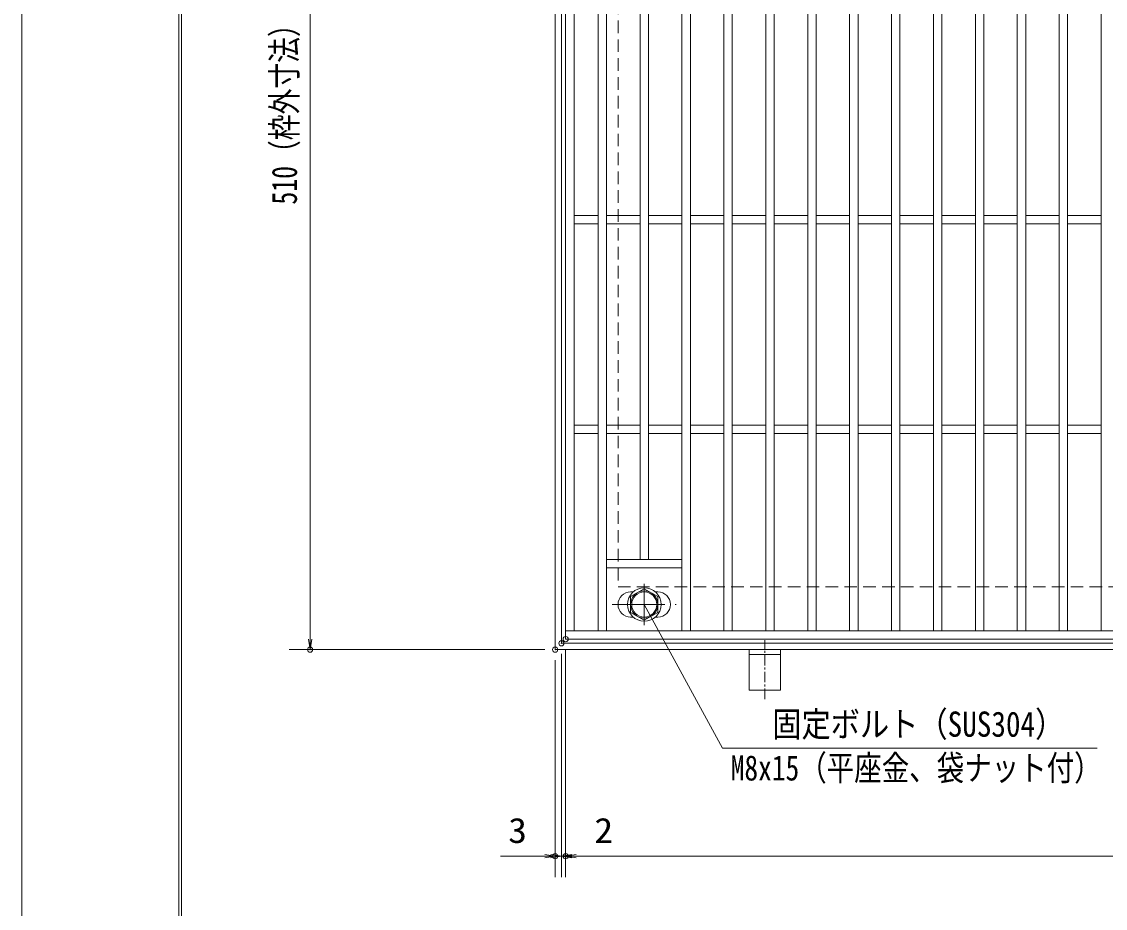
# Model space of a CAD drawing. Units: millimetres, scale not verified. Extents: x -1050 to 1050, y -742 to 742.
# Drawn here: x -1050 to -533, y -46 to 377 of the extents above; entities that cross this region are included whole.
import ezdxf
from ezdxf.enums import TextEntityAlignment as Align

# ---------------------------------------------------------------- set-up
doc = ezdxf.new("R2010")
doc.units = ezdxf.units.MM
doc.header["$LTSCALE"] = 5
doc.header["$PDMODE"] = 32
doc.header["$PDSIZE"] = 2.5
doc.linetypes.add('CHAIN1', pattern=[8, 5, -1, 1, -1])
doc.linetypes.add('DASHED1', pattern=[1.8, 1.2, -0.6])
for name, color, linetype, lineweight in [('0-0_7-図\u3000枠', 4, 'Continuous', 9), ('0-1_寸法注釈', 2, 'Continuous', 9), ('0-2_蓋', 5, 'Continuous', 9), ('0-3_0', 2, 'Continuous', 9), ('0-4_DEFPOINTS', 134, 'Continuous', 9), ('0-7_中心線', 6, 'CHAIN1', 9), ('0-8_締付部品', 7, 'Continuous', 9), ('0-9_枠', 7, 'Continuous', 9), ('0-A_溝開口', 4, 'DASHED1', 9), ('0-B_アンカー', 7, 'Continuous', 9)]:
    doc.layers.add(name, color=color, linetype=linetype, lineweight=lineweight)
doc.styles.add('ＭＳ ゴシック', font='')
doc.styles.get('ＭＳ ゴシック').set_extended_font_data('MS Gothic')

# ---------------------------------------------------------------- blocks, each defined once
blk = doc.blocks.new('_OPEN')
at = {"layer": '0-3_0'}
blk.add_line((0, 0), (-5, 0), dxfattribs=at)
blk.add_lwpolyline([(-5, 0.833), (0, 0), (-5, -0.833)], dxfattribs=at)
blk = doc.blocks.new('A$C5D7C781A')
at = {"layer": '0-B_アンカー', "color": 6, "linetype": 'CHAIN1'}
blk.add_line((37.5, 140.11), (37.5, 0), dxfattribs=at)
at = {"layer": '0-B_アンカー'}
for p, q in [((0, 118.78), (0, 22.26)), ((0, 118.78), (75, 118.78)), ((75, 118.78), (75, 22.26)), ((75, 33.76), (0, 33.76)), ((0, 22.26), (75, 22.26))]:
    blk.add_line(p, q, dxfattribs=at)

msp = doc.modelspace()

# ---------------------------------------------------------------- linework, layer by layer
at = {"layer": '0-0_7-図\u3000枠'}
for p, q in [((-975, -692.5), (-975, 692.5)), ((-973.75, -691.25), (-973.75, 691.25))]:
    msp.add_line(p, q, dxfattribs=at)
at = {"layer": '0-1_寸法注釈'}
for p, q in [((-912.363, 582.475), (-912.363, 82.475)), ((-800.45, 77.475), (-922.363, 77.475)), ((-795.45, 72.475), (-795.45, -31.047)), ((-792.45, 75.475), (-792.45, -31.047)), ((-792.45, 75.475), (-792.45, -31.047)), ((-790.45, 77.475), (-790.45, -31.047)), ((-790.45, 77.475), (-790.45, -31.047)), ((-800.45, -21.047), (-821.563, -21.047)), ((-797.45, -21.047), (-802.45, -21.047)), ((-792.45, -21.047), (-795.45, -21.047)), ((-792.45, -21.047), (-790.45, -21.047)), ((-787.45, -21.047), (-782.45, -21.047)), ((-785.45, -21.047), (199.55, -21.047)), ((-785.45, -21.047), (-764.337, -21.047))]:
    msp.add_line(p, q, dxfattribs=at)
msp.add_lwpolyline([(-536.9, 30.436), (-715.531, 30.436), (-752.95, 98.972)], dxfattribs=at)
at = {"layer": '0-2_蓋'}
for p, q in [((-790.45, 82.475), (-790.45, 582.475)), ((-786.45, 86.475), (-786.45, 578.475)), ((-774.95, 578.475), (-774.95, 86.475)), ((-770.95, 578.475), (-770.95, 86.475)), ((-734.95, 578.475), (-734.95, 86.475)), ((-730.95, 578.475), (-730.95, 86.475)), ((-714.95, 578.475), (-714.95, 86.475)), ((-710.95, 578.475), (-710.95, 86.475)), ((-694.95, 578.475), (-694.95, 86.475)), ((-690.95, 578.475), (-690.95, 86.475)), ((-674.95, 578.475), (-674.95, 86.475)), ((-670.95, 578.475), (-670.95, 86.475)), ((-654.95, 578.475), (-654.95, 86.475)), ((-650.95, 578.475), (-650.95, 86.475)), ((-634.95, 578.475), (-634.95, 86.475)), ((-630.95, 578.475), (-630.95, 86.475)), ((-614.95, 578.475), (-614.95, 86.475)), ((-610.95, 578.475), (-610.95, 86.475)), ((-594.95, 578.475), (-594.95, 86.475)), ((-590.95, 578.475), (-590.95, 86.475)), ((-574.95, 578.475), (-574.95, 86.475)), ((-570.95, 578.475), (-570.95, 86.475)), ((-554.95, 578.475), (-554.95, 86.475)), ((-550.95, 578.475), (-550.95, 86.475)), ((-534.95, 578.475), (-534.95, 86.475)), ((-754.95, 544.475), (-754.95, 120.475)), ((-750.95, 544.475), (-750.95, 120.475)), ((-774.95, 284.475), (-786.45, 284.475)), ((-754.95, 284.475), (-770.95, 284.475)), ((-734.95, 284.475), (-750.95, 284.475)), ((-714.95, 284.475), (-730.95, 284.475)), ((-694.95, 284.475), (-710.95, 284.475)), ((-674.95, 284.475), (-690.95, 284.475)), ((-654.95, 284.475), (-670.95, 284.475)), ((-634.95, 284.475), (-650.95, 284.475)), ((-614.95, 284.475), (-630.95, 284.475)), ((-594.95, 284.475), (-610.95, 284.475)), ((-574.95, 284.475), (-590.95, 284.475)), ((-554.95, 284.475), (-570.95, 284.475)), ((-534.95, 284.475), (-550.95, 284.475)), ((-774.95, 280.475), (-786.45, 280.475)), ((-754.95, 280.475), (-770.95, 280.475)), ((-734.95, 280.475), (-750.95, 280.475)), ((-714.95, 280.475), (-730.95, 280.475)), ((-694.95, 280.475), (-710.95, 280.475)), ((-674.95, 280.475), (-690.95, 280.475)), ((-654.95, 280.475), (-670.95, 280.475)), ((-634.95, 280.475), (-650.95, 280.475)), ((-614.95, 280.475), (-630.95, 280.475)), ((-594.95, 280.475), (-610.95, 280.475)), ((-574.95, 280.475), (-590.95, 280.475)), ((-554.95, 280.475), (-570.95, 280.475)), ((-534.95, 280.475), (-550.95, 280.475)), ((-774.95, 184.475), (-786.45, 184.475)), ((-754.95, 184.475), (-770.95, 184.475)), ((-734.95, 184.475), (-750.95, 184.475)), ((-714.95, 184.475), (-730.95, 184.475)), ((-694.95, 184.475), (-710.95, 184.475)), ((-674.95, 184.475), (-690.95, 184.475)), ((-654.95, 184.475), (-670.95, 184.475)), ((-634.95, 184.475), (-650.95, 184.475)), ((-614.95, 184.475), (-630.95, 184.475)), ((-594.95, 184.475), (-610.95, 184.475)), ((-574.95, 184.475), (-590.95, 184.475)), ((-554.95, 184.475), (-570.95, 184.475)), ((-534.95, 184.475), (-550.95, 184.475)), ((-774.95, 180.475), (-786.45, 180.475)), ((-754.95, 180.475), (-770.95, 180.475)), ((-734.95, 180.475), (-750.95, 180.475)), ((-714.95, 180.475), (-730.95, 180.475)), ((-694.95, 180.475), (-710.95, 180.475)), ((-674.95, 180.475), (-690.95, 180.475)), ((-654.95, 180.475), (-670.95, 180.475)), ((-634.95, 180.475), (-650.95, 180.475)), ((-614.95, 180.475), (-630.95, 180.475)), ((-594.95, 180.475), (-610.95, 180.475)), ((-574.95, 180.475), (-590.95, 180.475)), ((-554.95, 180.475), (-570.95, 180.475)), ((-534.95, 180.475), (-550.95, 180.475)), ((-734.95, 120.475), (-770.95, 120.475)), ((-734.95, 116.475), (-770.95, 116.475)), ((-759.45, 104.972), (-758.245, 104.972)), ((-747.655, 104.972), (-746.45, 104.972)), ((-759.45, 92.972), (-758.238, 92.972)), ((-747.662, 92.972), (-746.45, 92.972)), ((-790.45, 86.475), (204.55, 86.475)), ((-790.45, 82.475), (204.55, 82.475))]:
    msp.add_line(p, q, dxfattribs=at)
for centre, start, end in [((-759.45, 98.972), 90, 270), ((-746.45, 98.972), 270, 90)]:
    msp.add_arc(centre, 6, start, end, dxfattribs=at)
at = {"layer": '0-2_蓋', "color": 7}
msp.add_point((-790.45, 82.475), dxfattribs=at)
at = {"layer": '0-4_DEFPOINTS'}
msp.add_lwpolyline([(-1050, -742.5), (-1050, 742.5), (1050, 742.5), (1050, -742.5)], close=True, dxfattribs=at)
for p in [(-790.45, 82.475), (-912.363, 77.475), (-795.45, 77.475), (-795.45, 77.475), (-792.45, 80.475), (-795.45, -21.047), (-790.45, -21.047)]:
    msp.add_point(p, dxfattribs=at)
at = {"layer": '0-7_中心線'}
for p, q in [((-752.95, 89.079), (-752.95, 108.865)), ((-768.196, 98.972), (-737.704, 98.972))]:
    msp.add_line(p, q, dxfattribs=at)
at = {"layer": '0-8_締付部品'}
for p, q in [((-752.95, 106.478), (-759.45, 102.725)), ((-746.45, 102.725), (-752.95, 106.478)), ((-759.45, 102.725), (-759.45, 95.219)), ((-746.45, 95.219), (-746.45, 102.725)), ((-759.45, 95.219), (-752.95, 91.467)), ((-752.95, 91.467), (-746.45, 95.219))]:
    msp.add_line(p, q, dxfattribs=at)
for centre, radius in [((-752.95, 98.975), 8), ((-752.95, 98.972), 6.5), ((-752.95, 98.972), 5.993)]:
    msp.add_circle(centre, radius, dxfattribs=at)
at = {"layer": '0-9_枠'}
for p, q in [((-795.45, 587.475), (-795.45, 77.475)), ((-792.45, 584.475), (-792.45, 80.475)), ((-792.45, 80.475), (411.386, 80.475)), ((-795.45, 77.475), (409.55, 77.475))]:
    msp.add_line(p, q, dxfattribs=at)
at = {"layer": '0-A_溝開口'}
for p, q in [((-765.45, 557.475), (-765.45, 107.475)), ((-765.45, 107.475), (204.55, 107.475))]:
    msp.add_line(p, q, dxfattribs=at)

# ---------------------------------------------------------------- block references
at = {"layer": '0-1_寸法注釈'}
for p, rotation in [((-912.363, 77.475), 270), ((-792.45, -21.047), 180), ((-790.45, -21.047), 180), ((-790.45, -21.047), 180)]:
    msp.add_blockref('_OPEN', p, dxfattribs=dict(at, rotation=rotation))
for p in [(-795.45, -21.047), (-792.45, -21.047)]:
    msp.add_blockref('_OPEN', p, dxfattribs=at)
at = {"layer": '0-B_アンカー', "xscale": -0.2, "yscale": 0.2, "rotation": 180}
msp.add_blockref('A$C5D7C781A', (-702.95, 81.927), dxfattribs=at)

# ---------------------------------------------------------------- texts
at = {"layer": '0-1_寸法注釈', "color": 7, "style": 'ＭＳ ゴシック', "width": 0.75}
msp.add_text('510（枠外寸法）', height=12.02, rotation=90, dxfattribs=at).set_placement((-915.05, 289.682), align=Align.BOTTOM_LEFT)
at = {"layer": '0-1_寸法注釈', "color": 7, "style": 'ＭＳ ゴシック'}
for s, height, width, p in [('固定ボルト（SUS304）', 12.03, 0.85, (-691.88, 32.308)), ('M8x15（平座金、袋ナット付）', 12.02, 0.8, (-711.701, 11.457)), ('3', 12.02, 1.1, (-817.873, -18.36)), ('2', 12.02, 1.1, (-776.76, -18.36))]:
    msp.add_text(s, height=height, dxfattribs=dict(at, width=width)).set_placement(p, align=Align.BOTTOM_LEFT)

doc.saveas('drawing.dxf')
